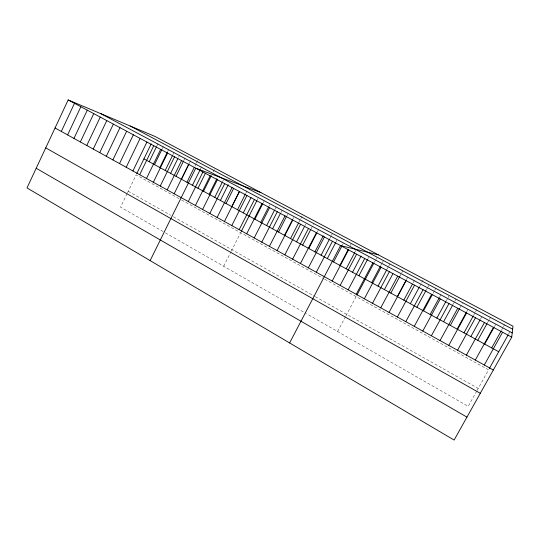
<?xml version="1.0" encoding="UTF-8"?>
<svg xmlns="http://www.w3.org/2000/svg" width="540" height="540" viewBox="0 0 540 540"><rect width="100%" height="100%" fill="white"/><g stroke="black" fill="none" stroke-linecap="round" stroke-linejoin="round"><path stroke-width="0.41" stroke-dasharray="2.7 2.03" d="M127.109 193.57L120.535 207.144L164.768 232.49M127.481 192.814L136.161 174.893L180.968 199.679M156.87 145.962L157.97 143.701M162.216 148.811L163.316 146.549M167.582 151.679L168.689 149.418M172.982 154.561L174.096 152.294M178.517 157.241L179.597 155.041M183.971 160.15L185.051 157.943M189.452 163.08L190.904 160.13M194.96 166.023L196.054 163.802M196.418 163.067L197.876 160.11M200.495 168.98L201.596 166.759M213.138 171.963L214.61 168.993M222.568 181.703L223.31 180.212M245.849 193.192L246.989 190.937M223.668 266.24L230.958 251.829M231.309 251.141L240.644 232.693M257.229 199.928L257.972 198.464M263.095 203.06L264.951 199.395M268.988 206.213L269.737 204.741M274.914 209.378L276.419 206.429M280.874 212.564L283.514 207.394M286.868 215.764L287.624 214.279M292.889 218.977L293.652 217.499M298.944 222.217L300.476 219.24M300.854 218.498L302.387 215.528M305.033 225.47L305.802 223.978M311.155 228.737L313.855 223.513M317.311 232.025L319.248 228.285M329.839 238.43L330.98 236.243M331.358 235.514L332.12 234.056M336.096 241.772L336.859 240.314M342.387 245.133L343.156 243.668M350.257 245.579L351.027 244.107M355.077 251.91L355.846 250.439M367.902 258.761L368.685 257.283M337.608 331.526L345.566 316.521M345.944 315.799L356.137 296.588M374.375 262.217L375.55 259.997M375.941 259.254L376.724 257.776M380.74 265.613L381.922 263.392M382.313 262.649L383.501 260.422M387.139 269.035L388.327 266.8M388.726 266.058L389.914 263.831M399.776 276.433L401.328 273.537M401.72 272.808L402.881 270.635M406.674 279.18L407.842 277.007M413.215 282.676L415.179 279.038M419.796 286.193L421.376 283.277M421.767 282.548L423.34 279.625M426.411 289.724L427.599 287.53M427.997 286.801L428.787 285.343M433.067 293.281L434.261 291.08M434.66 290.351L435.854 288.151M439.763 296.851L441.761 293.18M446.087 301.178L447.694 298.235M448.099 297.5L448.902 296.028M453.256 304.06L454.471 301.847M454.869 301.111L456.084 298.897M460.06 307.692L462.901 302.522M466.627 311.857L468.214 308.975M473.513 315.536L475.099 312.647M475.497 311.924L476.692 309.764M480.431 319.228L482.031 316.339M487.39 322.947L488.997 320.051M489.402 319.329L490.604 317.156M494.39 326.687L496.01 323.784M501.431 330.453L503.057 327.544M503.462 326.815L504.677 324.628M476.726 391.102L468.2 406.357L306.477 313.693M477.097 390.433L488.592 369.873L324.581 279.133M508.518 334.233L510.145 331.317M181.649 200.056L323.892 278.748M128.21 191.302L170.687 215.224M173.401 216.756L314.685 296.332M315.367 296.716L478.217 388.442M165.436 232.875L305.802 313.301"/><path stroke-width="0.81" d="M511.731 337.136L513 326.214L154.832 136.364L68.168 99.941L27 187.913L454.113 440.06L511.731 337.136L68.168 99.941M61.317 131.436L74.5 103.329M67.622 134.912L80.879 106.738M73.967 138.422L87.291 110.167M80.352 141.946L93.751 113.623M86.778 145.496L100.251 117.092M93.245 149.067L106.785 120.589M99.752 152.658L113.366 124.112M106.299 156.276L119.995 127.656M112.894 159.914L126.657 131.22M119.529 163.58L133.367 134.804M126.205 167.265L140.123 138.416M132.921 170.978L146.921 142.054M136.809 173.556L151.193 143.869M139.691 174.71L153.758 145.712M149.202 161.75L156.506 146.711M146.495 178.47L160.643 149.391M154.514 164.639L161.852 149.567M159.847 167.542L167.218 152.435M153.347 182.257L167.576 153.097M165.213 170.451L172.611 155.317M160.245 186.064L174.548 156.83M170.606 173.387L177.795 158.706M167.184 189.898L181.575 160.583M176.026 176.33L183.607 160.886M174.177 193.759L188.642 164.363M181.474 179.294L189.088 163.816M186.948 182.263L194.231 167.494M150.133 260.604L195.757 168.169L260.935 192.605M192.449 185.254L200.131 169.715M188.291 201.555L202.925 172.004M197.978 188.264L205.328 173.435M195.419 205.49L210.134 175.858M203.54 191.288L211.288 175.682M209.129 194.326L216.911 178.686M202.595 209.453L217.397 179.739M214.745 197.377L222.19 182.453M209.817 213.442L224.701 183.647M220.394 200.448L228.245 184.741M217.094 217.458L232.065 187.583M226.071 203.533L233.584 188.541M231.775 206.631L239.321 191.612M224.417 221.501L239.47 191.545M237.512 209.75L245.471 193.948M231.788 225.572L246.929 195.534M243.277 212.888L251.026 197.539M239.207 229.669L254.441 199.55M241.346 231.309L256.858 200.657M246.679 233.8L262.001 203.594M254.9 219.206L262.717 203.796M260.759 222.386L268.616 206.948M254.205 237.951L269.615 207.664M266.652 225.592L274.536 210.114M261.779 242.136L277.283 211.761M272.572 228.812L280.496 213.3M269.406 246.348L284.999 215.892M278.525 232.045L286.484 216.5M284.513 235.298L292.505 219.719M277.088 250.587L292.775 220.05M290.527 238.565L298.559 222.959M284.823 254.86L300.598 224.235M296.575 241.859L304.648 226.213M292.606 259.16L308.482 228.447M302.656 245.16L310.77 229.487M300.449 263.493L316.42 232.693M308.772 248.488L316.919 232.774M314.921 251.829L323.237 235.832M308.347 267.853L324.412 236.966M321.104 255.191L329.461 239.159M316.298 272.241L332.465 241.272M327.321 258.566L335.718 242.501M289.609 342.947L340.571 245.606L378.297 254.813M333.572 261.968L342.002 245.862M339.856 265.383L348.327 249.244M332.201 281.023L348.557 249.878M346.174 268.819L354.686 252.646M340.153 285.417L356.609 254.185M352.532 272.268L361.085 256.061M348.158 289.838L364.709 258.518M358.918 275.744L367.511 259.497M356.218 294.287L372.87 262.879M356.9 295.151L373.977 262.953M371.669 282.67L380.342 266.355M364.331 298.769L381.092 267.273M378.027 286.126L386.741 269.777M372.506 303.284L389.367 271.701M384.419 289.602L392.918 273.699M380.74 307.827L397.703 276.156M390.845 293.099L399.776 276.433M397.312 296.609L406.283 279.909M389.03 312.41L406.094 280.651M403.812 300.146L412.432 284.135M397.379 317.021L414.551 285.167M410.346 303.696L419.405 286.922M405.79 321.665L423.07 289.724M416.914 307.267L426.019 290.459M414.261 326.342L431.642 294.314M423.522 310.858L432.27 294.746M430.171 314.469L439.358 297.587M422.793 331.054L440.282 298.931M436.853 318.107L445.689 301.914M431.386 335.799L448.99 303.588M443.576 321.759L452.851 304.796M440.046 340.578L457.751 308.273M450.333 325.431L459.655 308.435M457.13 329.123L466.229 312.572M448.76 345.391L466.587 312.998M463.961 332.843L473.114 316.251M457.549 350.244L475.483 317.75M470.839 336.575L480.033 319.95M466.391 355.131L484.441 322.542M477.752 340.335L486.992 323.676M475.308 360.052L493.472 327.375M484.704 344.115L493.992 327.416M491.697 347.915L501.026 331.182M484.286 365.006L502.565 332.235M489.341 368.53L508.106 334.962M130.181 126.002L512.649 329.231M101.007 113.744L512.224 332.89M143.924 158.882L498.731 351.736M55.046 127.973L493.331 370.001M45.731 147.879L480.283 393.302M36.194 168.257L466.952 417.123"/></g></svg>
